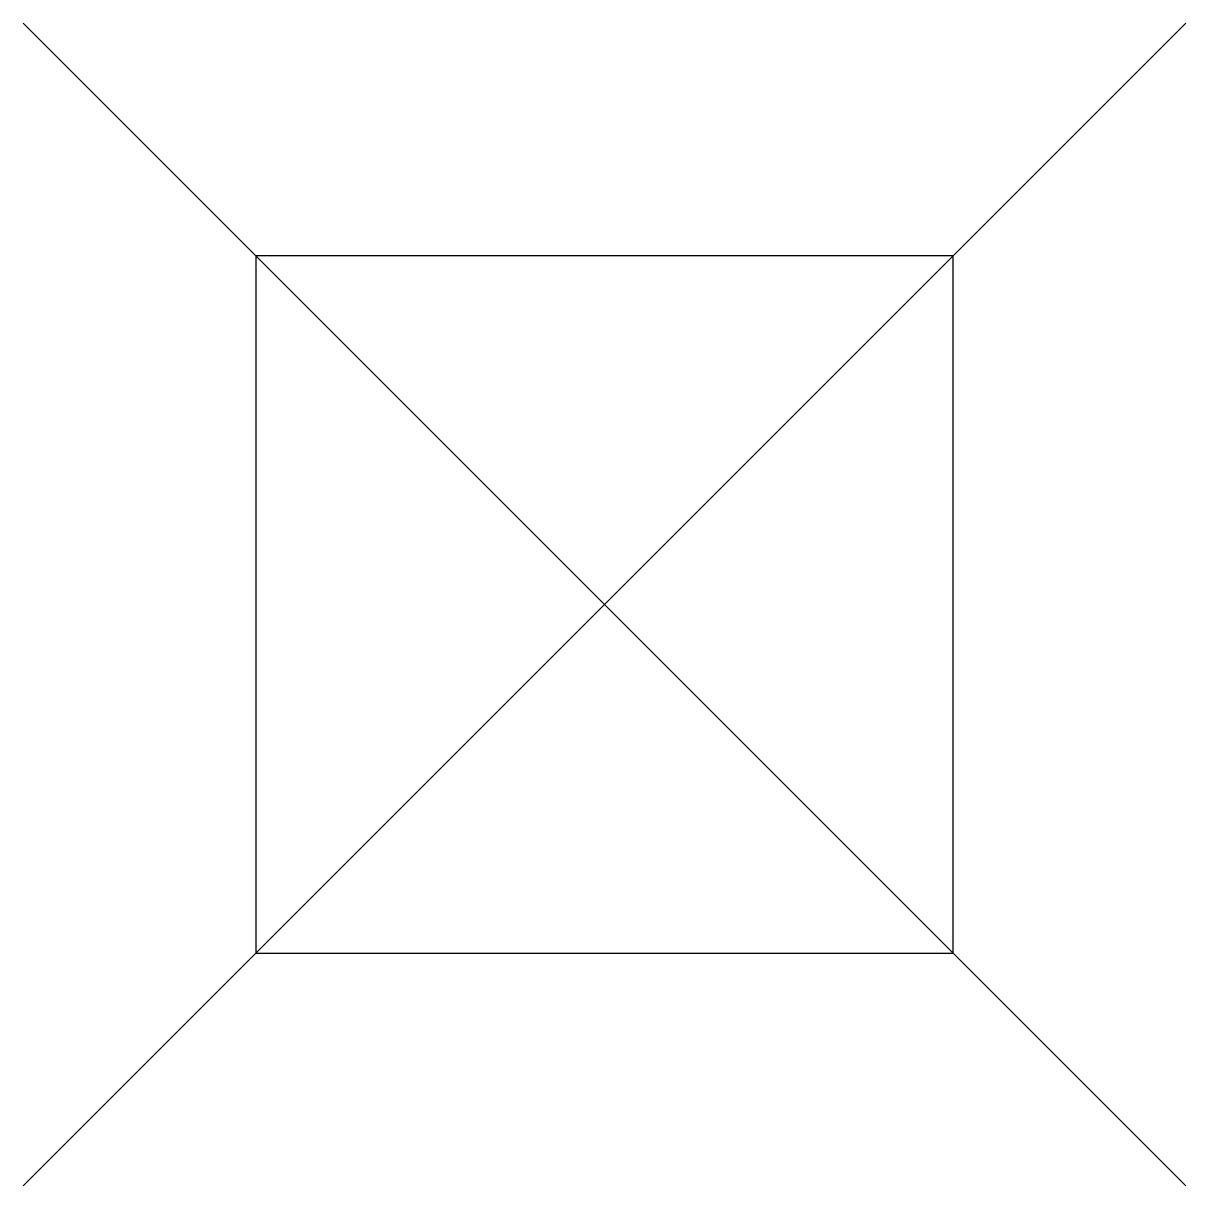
# Model space of a CAD drawing. Extents: x 2.25 to 4.75, y 1.5 to 4.
import ezdxf

# ---------------------------------------------------------------- set-up
doc = ezdxf.new("R2010")
doc.units = 0

msp = doc.modelspace()

# ---------------------------------------------------------------- linework, layer by layer
for p, q in [((4.75, 4), (2.25, 1.5)), ((2.25, 4), (4.75, 1.5)), ((4.25, 3.5), (2.75, 3.5)), ((2.75, 3.5), (2.75, 2)), ((4.25, 2), (4.25, 3.5)), ((2.75, 2), (4.25, 2))]:
    msp.add_line(p, q)

doc.saveas('drawing.dxf')
